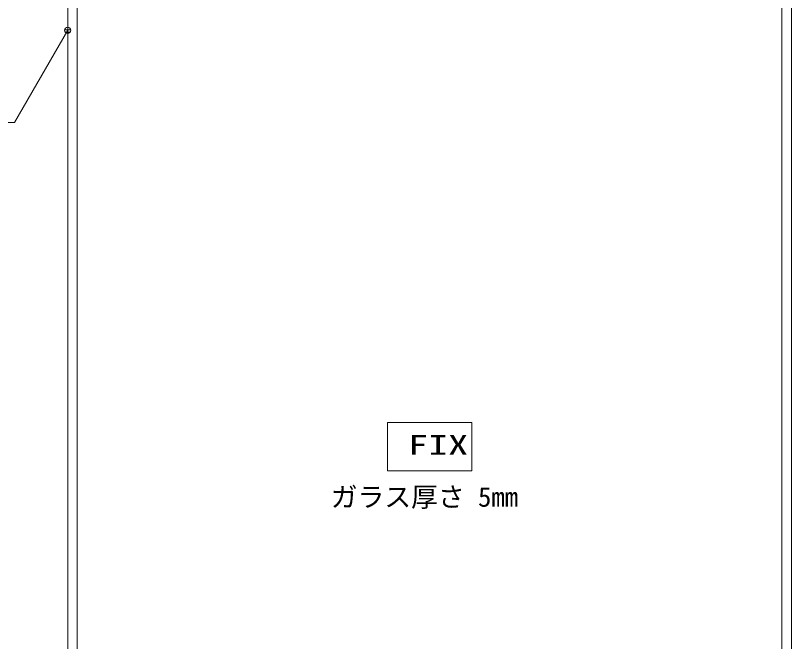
# Model space of a CAD drawing. Units: millimetres, scale not verified. Extents: x -6062 to 6062, y -3045 to 3045.
# Drawn here: x -4874 to -3588, y -1030 to 8 of the extents above; entities that cross this region are included whole.
import ezdxf
from ezdxf.enums import TextEntityAlignment as Align

# ---------------------------------------------------------------- set-up
doc = ezdxf.new("R2010")
doc.units = ezdxf.units.MM
doc.header["$LTSCALE"] = 20
doc.layers.add('0-3_2寸法-3', color=7, linetype='Continuous', lineweight=9)
doc.layers.add('0-5_3一般', color=7, linetype='Continuous', lineweight=9)
doc.styles.add('ＭＳ ゴシック', font='')
doc.styles.get('ＭＳ ゴシック').set_extended_font_data('MS Gothic')

# ---------------------------------------------------------------- blocks, each defined once
blk = doc.blocks.new('グループ-108')
at = {"layer": '0-5_3一般'}
blk.add_line((-60000, 9000), (-60000, -38000), dxfattribs=at)
blk = doc.blocks.new('グループ-109')
at = {"layer": '0-5_3一般'}
for p, q in [((-60000, -38000), (-60000, 8840)), ((-59680, -38000), (-59680, 8840)), ((-36320, 8840), (-36320, -38000)), ((-36000, 8840), (-36000, -38000)), ((-36320, -37740), (-36320, 8100)), ((-36000, -37740), (-36000, 8100))]:
    blk.add_line(p, q, dxfattribs=at)
blk = doc.blocks.new('グループ-110')
at = {"layer": '0-5_3一般'}
for name in ['グループ-108', 'グループ-109']:
    blk.add_blockref(name, (0, 0), dxfattribs=at)

msp = doc.modelspace()

# ---------------------------------------------------------------- linework, layer by layer
at = {"layer": '0-3_2寸法-3'}
for p, q in [((-4787.33, -11.62), (-4787.67, -11.62)), ((-4787.33, -11.62), (-4787.67, -11.62)), ((-4782.61, -15.62), (-4792.39, -15.62)), ((-4783.5, -19.62), (-4791.5, -19.62))]:
    msp.add_line(p, q, dxfattribs=at)
msp.add_lwpolyline([(-5069.82, -169.45), (-4875.74, -169.45), (-4787.5, -16.61)], dxfattribs=at)
msp.add_lwpolyline([(-4117.5, -747), (-4257.5, -747), (-4257.5, -667), (-4117.5, -667)], close=True, dxfattribs=at)
msp.add_circle((-4787.5, -16.61), 5.01, dxfattribs=at)
msp.add_circle((-4787.5, -16.61), 5.01, dxfattribs=at)

# ---------------------------------------------------------------- block references
at = {"layer": '0-5_3一般', "xscale": 0.05, "yscale": 0.05}
msp.add_blockref('グループ-110', (-1787.5, 0), dxfattribs=at)

# ---------------------------------------------------------------- texts
at = {"layer": '0-3_2寸法-3', "style": 'ＭＳ ゴシック', "width": 1.5}
msp.add_text('FIX', height=32.55, dxfattribs=at).set_placement((-4223.25, -730.17), align=Align.BOTTOM_LEFT)
at = {"layer": '0-3_2寸法-3', "style": 'ＭＳ ゴシック'}
msp.add_text('ガラス厚さ 5mm', height=32.55, dxfattribs=at).set_placement((-4351.29, -816.45), align=Align.BOTTOM_LEFT)

doc.saveas('drawing.dxf')
